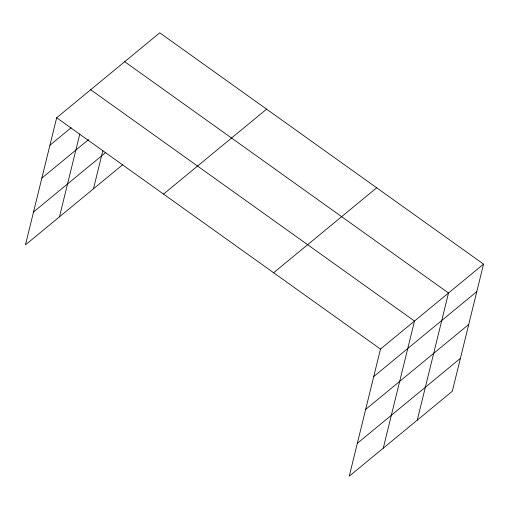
<?xml version="1.0" encoding="UTF-8"?>
<svg xmlns="http://www.w3.org/2000/svg" width="509" height="509" viewBox="0 0 509 509"><rect width="100%" height="100%" fill="white"/><g stroke="black" fill="none" stroke-linecap="round" stroke-linejoin="round"><path stroke-width="0.76" d="M483.55 264.126L380.484 349.079L349.263 476.182L452.329 391.236L483.55 264.126L159.737 32.818L56.671 117.764L25.45 244.874L122.472 164.903M59.464 216.84L79.805 134.026M93.471 188.807L102.875 150.537M383.277 448.149L414.498 321.045L90.685 89.73M417.285 420.116L448.505 293.012L124.692 61.697M49.92 145.237L71.177 127.714M41.846 178.118L88.611 139.574M33.524 211.992L105.777 152.439M163.529 194.094L266.595 109.149M273.626 272.741L376.692 187.796M373.74 376.552L476.799 291.6M365.659 409.427L468.725 324.481M357.343 443.307L460.403 358.355M56.671 117.764L380.484 349.079"/></g></svg>
